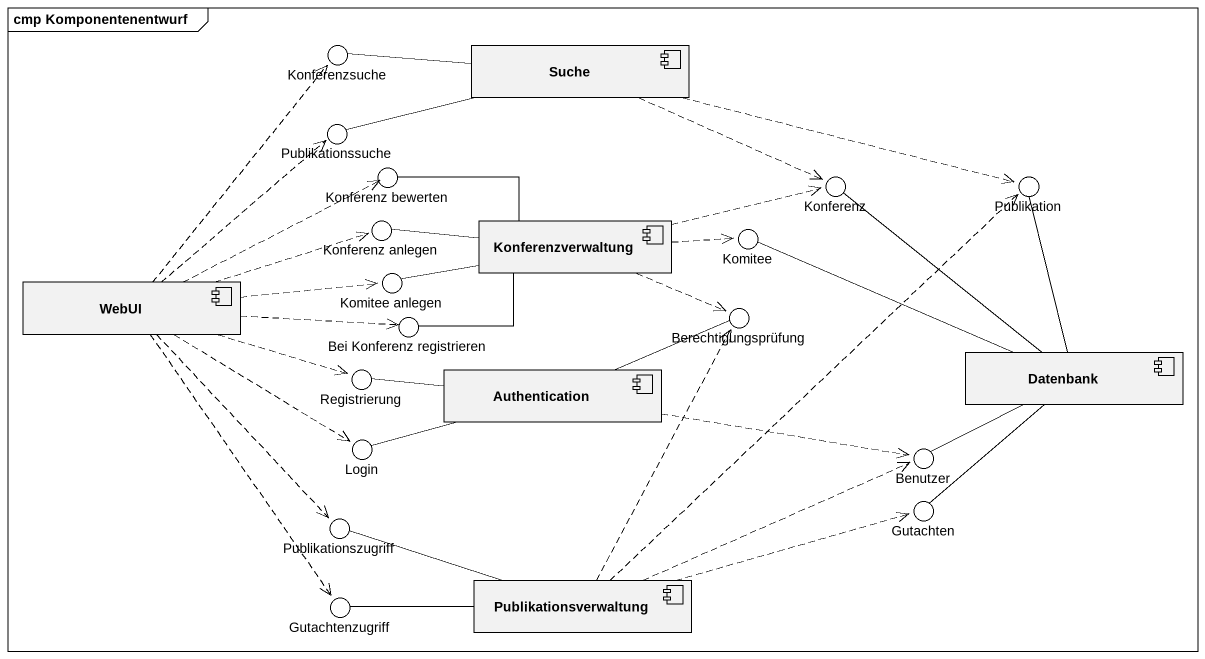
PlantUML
@startuml
mainframe cmp Komponentenentwurf
() Konferenzsuche
component Suche
() Publikationssuche
() "Konferenz bewerten" as Konferenz_bewerten
() Konferenz
() Publikation
() "Konferenz anlegen" as Konferenz_anlegen
() "Komitee anlegen" as Komitee_anlegen
component Konferenzverwaltung
() Komitee
component WebUI
() "Bei Konferenz registrieren" as Bei_Konferenz_registrieren
() Berechtigungsprüfung
() Registrierung
component Authentication
component Datenbank
() Login
() Gutachten
() Benutzer
() Publikationszugriff
() Gutachtenzugriff
component Publikationsverwaltung
Suche -left- Konferenzsuche
Suche -left- Publikationssuche
Suche .right.> Konferenz
Suche .right.> Publikation
Konferenz_bewerten -right- Konferenzverwaltung
Konferenzverwaltung .right.> Konferenz
Konferenzverwaltung -left- Konferenz_anlegen
Konferenzverwaltung -left- Komitee_anlegen
Konferenzverwaltung .right.> Komitee
Konferenzverwaltung .right.> Berechtigungsprüfung
WebUI .up.> Konferenzsuche
WebUI .up.> Publikationssuche
WebUI .right.> Konferenz_bewerten
WebUI .right.> Konferenz_anlegen
WebUI .right.> Komitee_anlegen
WebUI .right.> Bei_Konferenz_registrieren
WebUI .right.> Registrierung
WebUI ..> Login
WebUI ..> Publikationszugriff
WebUI ..> Gutachtenzugriff
Bei_Konferenz_registrieren -right- Konferenzverwaltung
Authentication -right- Berechtigungsprüfung
Authentication -left- Registrierung
Authentication -left- Login
Authentication .right.> Benutzer
Datenbank -up- Konferenz
Datenbank -up- Publikation
Datenbank -left- Komitee
Datenbank -- Gutachten
Datenbank -left- Benutzer
Publikationsverwaltung .up.> Publikation
Publikationsverwaltung .up.> Berechtigungsprüfung
Publikationsverwaltung .right.> Gutachten
Publikationsverwaltung .right.> Benutzer
Publikationsverwaltung -left- Publikationszugriff
Publikationsverwaltung -left- Gutachtenzugriff
@enduml
